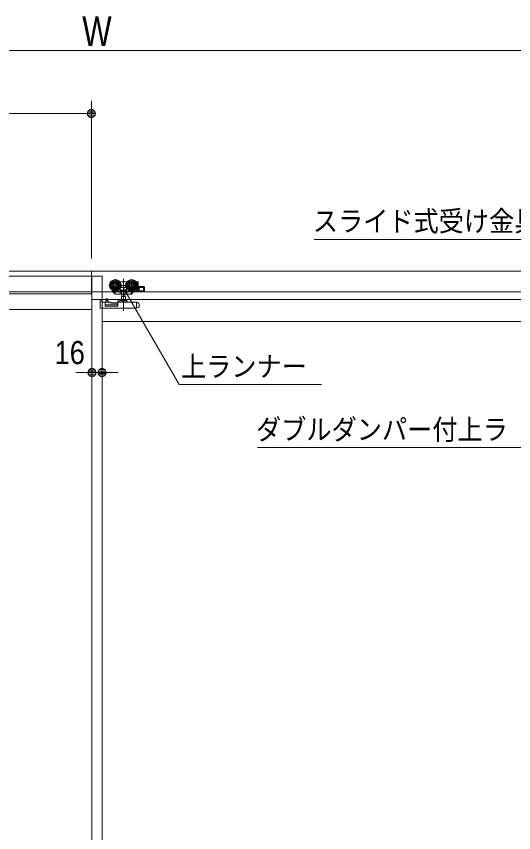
# Model space of a CAD drawing. Units: millimetres, scale not verified. Extents: x -6062 to 6062, y -3045 to 3045.
# Drawn here: x -3424 to -2634, y -391 to 904 of the extents above; entities that cross this region are included whole.
import ezdxf
from ezdxf.enums import TextEntityAlignment as Align

# ---------------------------------------------------------------- set-up
doc = ezdxf.new("R2010")
doc.units = ezdxf.units.MM
doc.header["$LTSCALE"] = 20
for name, color, linetype, lineweight in [('0-0_2寸法-2', 7, 'Continuous', 9), ('0-1_0', 7, 'Continuous', 9), ('0-2_2寸法-1', 7, 'Continuous', 9), ('0-3_2寸法-3', 7, 'Continuous', 9), ('0-4_3一般', 7, 'Continuous', 9)]:
    doc.layers.add(name, color=color, linetype=linetype, lineweight=lineweight)
doc.styles.add('ＭＳ ゴシック', font='')
doc.styles.add('ＭＳ Ｐゴシック', font='')
doc.styles.get('ＭＳ ゴシック').set_extended_font_data('MS Gothic')
doc.styles.get('ＭＳ Ｐゴシック').set_extended_font_data('MS PGothic')

# ---------------------------------------------------------------- blocks, each defined once
blk = doc.blocks.new('_Dot')
at = {"layer": '0-1_0'}
for p, q in [((-10, 0), (-20, 0)), ((9.78, 2), (-9.78, 2)), ((7.99, 6), (-7.99, 6)), ((9.16, -3.98), (-9.16, -3.98)), ((6, -7.98), (-6, -7.98))]:
    blk.add_line(p, q, dxfattribs=at)
for points in [[(10, 0), (9.92, 1.25), (9.69, 2.49), (9.3, 3.68), (8.76, 4.82), (8.09, 5.88), (7.29, 6.85), (6.37, 7.71), (5.36, 8.44), (4.26, 9.05), (3.09, 9.51), (1.87, 9.82), (0.63, 9.98), (-0.63, 9.98), (-1.87, 9.82), (-3.09, 9.51), (-4.26, 9.05), (-5.36, 8.44), (-6.37, 7.71), (-7.29, 6.85), (-8.09, 5.88), (-8.76, 4.82), (-9.3, 3.68), (-9.69, 2.49), (-9.92, 1.25), (-10, 0), (0, 0)], [(-10, 0), (-9.92, -1.25), (-9.69, -2.49), (-9.3, -3.68), (-8.76, -4.82), (-8.09, -5.88), (-7.29, -6.85), (-6.37, -7.71), (-5.36, -8.44), (-4.26, -9.05), (-3.09, -9.51), (-1.87, -9.82), (-0.63, -9.98), (0.63, -9.98), (1.87, -9.82), (3.09, -9.51), (4.26, -9.05), (5.36, -8.44), (6.37, -7.71), (7.29, -6.85), (8.09, -5.88), (8.76, -4.82), (9.3, -3.68), (9.69, -2.49), (9.92, -1.25), (10, 0), (0, 0)]]:
    blk.add_lwpolyline(points, close=True, dxfattribs=at)
blk = doc.blocks.new('グループ-34')
at = {"layer": '0-4_3一般'}
blk.add_line((-55696.5, 10000), (-4456.5, 10000), dxfattribs=at)
blk = doc.blocks.new('グループ-35')
at = {"layer": '0-4_3一般'}
for p, q in [((-54000, 9840), (-30000, 9840)), ((-30320, 9840), (-30320, -37000)), ((-30000, 9840), (-30000, -37000)), ((-29582, 9750), (-29582, 9354)), ((-29439.5, 9662), (-29422, 9662)), ((-29422, 9662), (-29222, 9662)), ((-29422, 9659.3), (-29422, 9662)), ((-29422, 9654.4), (-29422, 9659.3)), ((-29422, 9634.4), (-29422, 9654.4)), ((-29322, 9758.4), (-29322, 8738.4)), ((-29222, 9662), (-29204.5, 9662)), ((-29222, 9662), (-29222, 9659.3)), ((-29222, 9659.3), (-29222, 9654.4)), ((-29222, 9654.4), (-29222, 9634.4)), ((-29062, 9750), (-29062, 9354)), ((-28919.5, 9662), (-28862, 9662)), ((-28900.8, 9632), (-28894, 9632)), ((-28884, 9622), (-28884, 9578.7)), ((-28852, 9352), (-28852, 9652)), ((-6330, 9340), (-54000, 9340)), ((-29384, 9552), (-29780, 9552)), ((-29687.5, 9406.1), (-29691, 9403.9)), ((-29648.8, 9366.5), (-29665.8, 9392.7)), ((-29394, 9362), (-29640.4, 9362)), ((-29634, 9362), (-29600.8, 9310.9)), ((-29522.2, 9362), (-29600.8, 9310.9)), ((-29431.8, 9452.4), (-29432, 9452.5)), ((-29422, 9398), (-29432, 9398)), ((-29425.9, 9362), (-29425.9, 9282)), ((-29422, 9398), (-29422, 9449.5)), ((-29393.5, 9362), (-29394, 9362)), ((-29378.2, 9372), (-29378.2, 9282)), ((-29265.8, 9282), (-29265.8, 9372)), ((-29265.7, 9371.5), (-29265.8, 9372)), ((-28864, 9552), (-29260, 9552)), ((-29039.3, 9362), (-29250, 9362)), ((-29222, 9449.5), (-29222, 9398)), ((-29218.1, 9362), (-29218.1, 9282)), ((-29212.2, 9452.4), (-29212, 9452.5)), ((-29033.9, 9362), (-29085.8, 9282)), ((-29011.1, 9342), (-29053.6, 9276.5)), ((-29033.9, 9362), (-29027.4, 9372)), ((-29011.1, 9362), (-29033.9, 9362)), ((-29024.9, 9375.8), (-29027.4, 9372)), ((-29001.1, 9342), (-29023, 9342)), ((-29011.1, 9352), (-29011.1, 9362)), ((-28978.2, 9392.7), (-28991.6, 9372)), ((-28991.6, 9372), (-28882, 9372)), ((-28882, 9412), (-28948.9, 9412)), ((-28894, 9442), (-28919.5, 9442)), ((-28884, 9525.2), (-28884, 9452)), ((-28882, 9372), (-28882, 9412)), ((-28852, 9342), (-28672, 9342)), ((-28672, 9512), (-28832, 9512)), ((-28822, 9482), (-28822, 9372)), ((-28682, 9482), (-28822, 9482)), ((-28822, 9372), (-28682, 9372)), ((-28818.4, 9372), (-28818.4, 9482)), ((-28682, 9372), (-28682, 9482)), ((-28652, 9492), (-28652, 9362)), ((-30064, 9084), (-30062, 9084)), ((-30064, 9074), (-30064, 9084)), ((-30064, 9074), (-30064, 8860)), ((-30062, 9086), (-30002, 9086)), ((-30062, 8826), (-30062, 9086)), ((-30000, -36740), (-30000, 9100)), ((-29878, 9122.8), (-29878, 9124.4)), ((-29878, 9124.4), (-29878, 9124.4)), ((-29878, 9116), (-29878, 9122.8)), ((-29878, 9062.3), (-29878, 9116)), ((-29838, 9124.7), (-29877.6, 9124.7)), ((-29837.6, 9124.7), (-29838, 9124.7)), ((-29825.4, 9118.6), (-29825.7, 9119.2)), ((-29818, 9092), (-29818, 9040.2)), ((-29625.6, 9303.3), (-29613, 9311.4)), ((-29601.2, 9311.1), (-29600.8, 9310.9)), ((-29420, 9272), (-29576.6, 9272)), ((-29420.3, 9272), (-29420, 9272)), ((-29375.7, 9272), (-29420, 9272)), ((-29410, 9080), (-29234, 9080)), ((-29259, 9190), (-29385, 9190)), ((-29385, 9190), (-29385, 9080)), ((-29375.9, 9272.1), (-29375.7, 9272)), ((-29371.5, 9272), (-29371.5, 9190)), ((-29272.5, 9190), (-29272.5, 9272)), ((-29268.1, 9272.1), (-29268.3, 9272)), ((-29259, 9080), (-29259, 9190)), ((-29097.8, 9272), (-29224, 9272)), ((-29223.7, 9272), (-29224, 9272)), ((-29097.8, 9272), (-29092.3, 9272)), ((-29092.3, 9272), (-29085.8, 9282)), ((-29062, 9272), (-29092.3, 9272)), ((-30062, 8826), (-28902, 8826)), ((-29902, 8888), (-29902, 8996)), ((-29502, 8926), (-29902, 8926)), ((-29502, 8888), (-29902, 8888)), ((-29878, 9062.3), (-29848, 9059.1)), ((-29878, 9002), (-29878, 9062.3)), ((-29519.9, 8963.7), (-29878, 9002)), ((-29848, 9059.1), (-29798, 9027.6)), ((-29798, 9027.6), (-29502, 8996)), ((-29502, 9026), (-29502, 9046)), ((-29502, 9026), (-29502, 9006)), ((-29502, 8888), (-29502, 9006)), ((-29492, 9056), (-29375.3, 9056)), ((-29492, 9016), (-28903.8, 9016)), ((-29268.7, 9056), (-29375.3, 9056)), ((-29268.7, 9056), (-29212, 9056)), ((-29202, 9046), (-29202, 9026)), ((-28902, 9006.3), (-28902, 9006)), ((-28902, 9006), (-28902, 8826)), ((-28902, 8826), (-28882.6, 8833.3)), ((-28900.3, 9015.3), (-28892.5, 9012.4)), ((-28882.6, 9008.7), (-28892.5, 9012.4)), ((-28882.6, 9008.7), (-28873.9, 9005.4)), ((-28847.4, 8846.5), (-28882.6, 8833.3)), ((-28822, 8860), (-28847.4, 8860)), ((-28847.4, 8860), (-28847.4, 8846.5)), ((-28822, 8930.5), (-28822, 8860)), ((-53680, 8780), (-30320, 8780)), ((-30000, 8400), (-6640, 8400))]:
    blk.add_line(p, q, dxfattribs=at)
for points in [[(-53990, 9860), (-53990, 10000), (-6330, 10000), (-6330, 9340)], [(-29625.6, 9303.3), (-29675.5, 9380.1), (-29691, 9403.9)], [(-29593.3, 9281.1), (-29611.7, 9309.4), (-29648.8, 9366.5)], [(-29422, 9449.5), (-29422.3, 9449.6), (-29422.5, 9449.7), (-29422.8, 9449.7), (-29423, 9449.8), (-29423.3, 9449.9), (-29423.5, 9449.9), (-29423.8, 9450), (-29424, 9450.1), (-29424.3, 9450.2), (-29424.5, 9450.2), (-29424.8, 9450.3), (-29425, 9450.4), (-29425.3, 9450.5), (-29425.5, 9450.5), (-29425.8, 9450.6), (-29426, 9450.7), (-29426.3, 9450.8), (-29426.5, 9450.8), (-29426.8, 9450.9), (-29427, 9451), (-29427.3, 9451.1), (-29427.5, 9451.1), (-29427.8, 9451.2), (-29428, 9451.3), (-29428.3, 9451.4), (-29428.5, 9451.4), (-29428.8, 9451.5), (-29429, 9451.6), (-29429.3, 9451.7), (-29429.5, 9451.7), (-29429.8, 9451.8), (-29430, 9451.9), (-29430.3, 9452), (-29430.5, 9452), (-29430.8, 9452.1), (-29431, 9452.2), (-29431.3, 9452.3), (-29431.5, 9452.3), (-29431.8, 9452.4)], [(-29212, 9398), (-29222, 9398), (-29422, 9398)], [(-29378.2, 9372), (-29378.3, 9371.5), (-29378.4, 9371), (-29378.5, 9370.5), (-29378.6, 9370.1), (-29378.8, 9369.6), (-29378.9, 9369.2), (-29379.1, 9368.8), (-29379.3, 9368.4), (-29379.6, 9368), (-29379.8, 9367.6), (-29380.1, 9367.2), (-29380.4, 9366.9), (-29380.8, 9366.5), (-29381.1, 9366.2), (-29381.5, 9365.9), (-29381.9, 9365.6), (-29382.4, 9365.3), (-29382.8, 9365), (-29383.3, 9364.8), (-29383.8, 9364.5), (-29384.3, 9364.3), (-29384.8, 9364.1), (-29385.3, 9363.9), (-29385.9, 9363.7), (-29386.4, 9363.5), (-29386.9, 9363.3), (-29387.4, 9363.1), (-29387.9, 9363), (-29388.4, 9362.8), (-29388.9, 9362.7), (-29389.4, 9362.6), (-29389.9, 9362.5), (-29390.4, 9362.4), (-29391, 9362.3), (-29391.5, 9362.2), (-29392, 9362.1), (-29392.5, 9362.1), (-29393, 9362), (-29393.5, 9362)], [(-29250, 9362), (-29250.5, 9362), (-29251, 9362), (-29251.5, 9362.1), (-29252, 9362.1), (-29252.5, 9362.2), (-29253, 9362.3), (-29253.6, 9362.4), (-29254.1, 9362.5), (-29254.6, 9362.6), (-29255.1, 9362.7), (-29255.6, 9362.8), (-29256.1, 9363), (-29256.6, 9363.1), (-29257.1, 9363.3), (-29257.6, 9363.5), (-29258.1, 9363.7), (-29258.7, 9363.9), (-29259.2, 9364.1), (-29259.7, 9364.3), (-29260.2, 9364.5), (-29260.7, 9364.8), (-29261.2, 9365), (-29261.6, 9365.3), (-29262.1, 9365.6), (-29262.5, 9365.9), (-29262.9, 9366.2), (-29263.2, 9366.5), (-29263.6, 9366.9), (-29263.9, 9367.2), (-29264.2, 9367.6), (-29264.4, 9368), (-29264.7, 9368.4), (-29264.9, 9368.8), (-29265.1, 9369.2), (-29265.2, 9369.6), (-29265.4, 9370.1), (-29265.5, 9370.5), (-29265.6, 9371), (-29265.7, 9371.5)], [(-29222, 9449.5), (-29221.7, 9449.6), (-29221.5, 9449.7), (-29221.2, 9449.7), (-29221, 9449.8), (-29220.7, 9449.9), (-29220.5, 9449.9), (-29220.2, 9450), (-29220, 9450.1), (-29219.7, 9450.2), (-29219.5, 9450.2), (-29219.2, 9450.3), (-29219, 9450.4), (-29218.7, 9450.5), (-29218.5, 9450.5), (-29218.2, 9450.6), (-29218, 9450.7), (-29217.7, 9450.8), (-29217.5, 9450.8), (-29217.2, 9450.9), (-29217, 9451), (-29216.7, 9451.1), (-29216.5, 9451.1), (-29216.2, 9451.2), (-29216, 9451.3), (-29215.7, 9451.4), (-29215.5, 9451.4), (-29215.2, 9451.5), (-29215, 9451.6), (-29214.7, 9451.7), (-29214.5, 9451.7), (-29214.2, 9451.8), (-29214, 9451.9), (-29213.7, 9452), (-29213.5, 9452), (-29213.2, 9452.1), (-29213, 9452.2), (-29212.7, 9452.3), (-29212.5, 9452.3), (-29212.2, 9452.4)], [(-28852, 9352), (-28852, 9342), (-29001.1, 9342)], [(-30320, -36740), (-30320, 9100), (-6320, 9100)], [(-29922, 9016), (-30002, 9016), (-30002, 9086)], [(-29877.6, 9124.7), (-29877.7, 9124.7), (-29877.7, 9124.7), (-29877.7, 9124.7), (-29877.7, 9124.7), (-29877.7, 9124.7), (-29877.7, 9124.7), (-29877.7, 9124.7), (-29877.7, 9124.7), (-29877.8, 9124.7), (-29877.8, 9124.7), (-29877.8, 9124.7), (-29877.8, 9124.6), (-29877.8, 9124.6), (-29877.8, 9124.6), (-29877.8, 9124.6), (-29877.8, 9124.6), (-29877.8, 9124.6), (-29877.9, 9124.6), (-29877.9, 9124.6), (-29877.9, 9124.6), (-29877.9, 9124.6), (-29877.9, 9124.6), (-29877.9, 9124.6), (-29877.9, 9124.6), (-29877.9, 9124.6), (-29877.9, 9124.5), (-29877.9, 9124.5), (-29877.9, 9124.5), (-29878, 9124.5), (-29878, 9124.5), (-29878, 9124.5), (-29878, 9124.5), (-29878, 9124.5), (-29878, 9124.5), (-29878, 9124.4), (-29878, 9124.4), (-29878, 9124.4), (-29878, 9124.4), (-29878, 9124.4)], [(-29825.8, 9119.2), (-29825.9, 9119.5), (-29826.1, 9119.8), (-29826.3, 9120.1), (-29826.5, 9120.4), (-29826.7, 9120.6), (-29826.9, 9120.9), (-29827.1, 9121.1), (-29827.3, 9121.4), (-29827.6, 9121.6), (-29827.8, 9121.8), (-29828.1, 9122), (-29828.3, 9122.2), (-29828.6, 9122.4), (-29828.9, 9122.6), (-29829.2, 9122.8), (-29829.5, 9122.9), (-29829.9, 9123.1), (-29830.2, 9123.2), (-29830.5, 9123.3), (-29830.9, 9123.4), (-29831.3, 9123.5), (-29831.6, 9123.6), (-29832, 9123.7), (-29832.3, 9123.8), (-29832.7, 9123.9), (-29833, 9124), (-29833.4, 9124.1), (-29833.8, 9124.2), (-29834.1, 9124.2), (-29834.5, 9124.3), (-29834.8, 9124.3), (-29835.2, 9124.4), (-29835.5, 9124.5), (-29835.9, 9124.5), (-29836.2, 9124.5), (-29836.6, 9124.6), (-29836.9, 9124.6), (-29837.3, 9124.6), (-29837.6, 9124.7)], [(-29818.1, 9092.1), (-29818.1, 9092.8), (-29818.2, 9093.5), (-29818.2, 9094.2), (-29818.2, 9094.9), (-29818.3, 9095.6), (-29818.3, 9096.3), (-29818.4, 9097), (-29818.4, 9097.8), (-29818.5, 9098.5), (-29818.6, 9099.2), (-29818.7, 9099.9), (-29818.8, 9100.6), (-29819, 9101.3), (-29819.1, 9102), (-29819.3, 9102.7), (-29819.4, 9103.4), (-29819.6, 9104), (-29819.8, 9104.7), (-29819.9, 9105.4), (-29820.1, 9106.1), (-29820.3, 9106.8), (-29820.6, 9107.5), (-29820.8, 9108.2), (-29821, 9108.9), (-29821.3, 9109.5), (-29821.5, 9110.2), (-29821.7, 9110.9), (-29822, 9111.5), (-29822.3, 9112.2), (-29822.6, 9112.8), (-29822.8, 9113.5), (-29823.1, 9114.1), (-29823.4, 9114.8), (-29823.7, 9115.4), (-29824.1, 9116.1), (-29824.4, 9116.7), (-29824.7, 9117.3), (-29825, 9118), (-29825.4, 9118.6)], [(-29611.7, 9309.4), (-29611.9, 9309.7), (-29612, 9310), (-29612.1, 9310.2), (-29612.2, 9310.5), (-29612.2, 9310.7), (-29612.2, 9311), (-29612.2, 9311.2), (-29612.2, 9311.4), (-29612.1, 9311.5), (-29612, 9311.7), (-29611.8, 9311.8), (-29611.6, 9312), (-29611.4, 9312.1), (-29611.1, 9312.2), (-29610.8, 9312.2), (-29610.5, 9312.3), (-29610.2, 9312.3), (-29609.8, 9312.4), (-29609.4, 9312.4), (-29608.9, 9312.4), (-29608.5, 9312.3), (-29608, 9312.3), (-29607.5, 9312.3), (-29607.1, 9312.2), (-29606.7, 9312.2), (-29606.2, 9312.1), (-29605.8, 9312.1), (-29605.4, 9312), (-29605, 9312), (-29604.6, 9311.9), (-29604.2, 9311.8), (-29603.8, 9311.8), (-29603.4, 9311.7), (-29603, 9311.6), (-29602.6, 9311.5), (-29602.2, 9311.4), (-29601.9, 9311.3), (-29601.5, 9311.2), (-29601.2, 9311.1)], [(-29425.9, 9282), (-29425.9, 9281.7), (-29425.9, 9281.3), (-29425.8, 9281), (-29425.8, 9280.7), (-29425.7, 9280.4), (-29425.7, 9280.1), (-29425.6, 9279.8), (-29425.6, 9279.4), (-29425.5, 9279.1), (-29425.4, 9278.8), (-29425.4, 9278.5), (-29425.3, 9278.2), (-29425.2, 9277.9), (-29425.1, 9277.6), (-29425, 9277.3), (-29424.9, 9276.9), (-29424.8, 9276.6), (-29424.7, 9276.3), (-29424.6, 9276), (-29424.4, 9275.7), (-29424.3, 9275.4), (-29424.2, 9275.1), (-29424, 9274.8), (-29423.8, 9274.6), (-29423.7, 9274.3), (-29423.5, 9274.1), (-29423.3, 9273.8), (-29423.1, 9273.6), (-29422.9, 9273.4), (-29422.7, 9273.2), (-29422.5, 9273), (-29422.2, 9272.9), (-29422, 9272.7), (-29421.7, 9272.6), (-29421.5, 9272.4), (-29421.2, 9272.3), (-29420.9, 9272.2), (-29420.6, 9272.1), (-29420.3, 9272)], [(-29378.2, 9282), (-29378.2, 9281.7), (-29378.2, 9281.4), (-29378.2, 9281.2), (-29378.2, 9280.9), (-29378.2, 9280.6), (-29378.2, 9280.3), (-29378.2, 9280.1), (-29378.2, 9279.8), (-29378.2, 9279.5), (-29378.2, 9279.2), (-29378.2, 9278.9), (-29378.2, 9278.7), (-29378.2, 9278.4), (-29378.2, 9278.1), (-29378.1, 9277.8), (-29378.1, 9277.5), (-29378.1, 9277.2), (-29378.1, 9276.9), (-29378.1, 9276.7), (-29378.1, 9276.4), (-29378.1, 9276.1), (-29378.1, 9275.8), (-29378, 9275.5), (-29378, 9275.3), (-29377.9, 9275), (-29377.9, 9274.7), (-29377.8, 9274.5), (-29377.7, 9274.3), (-29377.6, 9274), (-29377.5, 9273.8), (-29377.3, 9273.6), (-29377.2, 9273.4), (-29377, 9273.2), (-29376.9, 9273), (-29376.7, 9272.8), (-29376.5, 9272.6), (-29376.3, 9272.4), (-29376.1, 9272.3), (-29375.9, 9272.1)], [(-29224, 9272), (-29268.3, 9272), (-29375.7, 9272)], [(-29265.8, 9282), (-29265.8, 9281.7), (-29265.8, 9281.4), (-29265.8, 9281.2), (-29265.8, 9280.9), (-29265.8, 9280.6), (-29265.8, 9280.3), (-29265.8, 9280.1), (-29265.8, 9279.8), (-29265.8, 9279.5), (-29265.8, 9279.2), (-29265.8, 9278.9), (-29265.8, 9278.7), (-29265.8, 9278.4), (-29265.8, 9278.1), (-29265.9, 9277.8), (-29265.9, 9277.5), (-29265.9, 9277.2), (-29265.9, 9276.9), (-29265.9, 9276.7), (-29265.9, 9276.4), (-29265.9, 9276.1), (-29265.9, 9275.8), (-29266, 9275.5), (-29266, 9275.3), (-29266.1, 9275), (-29266.1, 9274.7), (-29266.2, 9274.5), (-29266.3, 9274.3), (-29266.4, 9274), (-29266.5, 9273.8), (-29266.7, 9273.6), (-29266.8, 9273.4), (-29267, 9273.2), (-29267.1, 9273), (-29267.3, 9272.8), (-29267.5, 9272.6), (-29267.7, 9272.4), (-29267.9, 9272.3), (-29268.1, 9272.1)], [(-29218.1, 9282), (-29218.1, 9281.7), (-29218.1, 9281.3), (-29218.2, 9281), (-29218.2, 9280.7), (-29218.3, 9280.4), (-29218.3, 9280.1), (-29218.4, 9279.8), (-29218.4, 9279.4), (-29218.5, 9279.1), (-29218.6, 9278.8), (-29218.6, 9278.5), (-29218.7, 9278.2), (-29218.8, 9277.9), (-29218.9, 9277.6), (-29219, 9277.3), (-29219.1, 9276.9), (-29219.2, 9276.6), (-29219.3, 9276.3), (-29219.4, 9276), (-29219.6, 9275.7), (-29219.7, 9275.4), (-29219.8, 9275.1), (-29220, 9274.8), (-29220.2, 9274.6), (-29220.3, 9274.3), (-29220.5, 9274.1), (-29220.7, 9273.8), (-29220.9, 9273.6), (-29221.1, 9273.4), (-29221.3, 9273.2), (-29221.5, 9273), (-29221.8, 9272.9), (-29222, 9272.7), (-29222.3, 9272.6), (-29222.5, 9272.4), (-29222.8, 9272.3), (-29223.1, 9272.2), (-29223.4, 9272.1), (-29223.7, 9272)], [(-30064, 8860), (-30063.4, 8853.7), (-30062, 8848.8)], [(-28892.5, 9012.4), (-28892.8, 9012.3), (-28893.1, 9012.2), (-28893.4, 9012.1), (-28893.7, 9012), (-28894, 9012), (-28894.3, 9011.8), (-28894.6, 9011.7), (-28894.9, 9011.6), (-28895.2, 9011.5), (-28895.5, 9011.4), (-28895.8, 9011.3), (-28896.1, 9011.2), (-28896.4, 9011.1), (-28896.7, 9011), (-28897, 9010.9), (-28897.3, 9010.7), (-28897.6, 9010.6), (-28897.9, 9010.5), (-28898.2, 9010.4), (-28898.5, 9010.2), (-28898.8, 9010.1), (-28899.1, 9010), (-28899.4, 9009.8), (-28899.6, 9009.7), (-28899.9, 9009.5), (-28900.1, 9009.3), (-28900.4, 9009.2), (-28900.6, 9009), (-28900.8, 9008.8), (-28900.9, 9008.5), (-28901.1, 9008.3), (-28901.3, 9008.1), (-28901.4, 9007.9), (-28901.5, 9007.6), (-28901.6, 9007.4), (-28901.7, 9007.1), (-28901.8, 9006.8), (-28901.9, 9006.6), (-28902, 9006.3)]]:
    blk.add_lwpolyline(points, dxfattribs=at)
blk.add_lwpolyline([(-30340, 10000), (-30340, 9280), (-53640, 9280), (-53640, 10000)], close=True, dxfattribs=at)
for centre, radius in [((-29582, 9552), 180), ((-29582, 9552), 160), ((-29582, 9552), 130), ((-29582, 9552), 126), ((-29582, 9552), 104), ((-29582, 9552), 74), ((-29582, 9552), 60), ((-29062, 9552), 180), ((-29062, 9552), 160), ((-29062, 9552), 130), ((-29062, 9552), 126), ((-29062, 9552), 104), ((-29062, 9552), 74), ((-29062, 9552), 60)]:
    blk.add_circle(centre, radius, dxfattribs=at)
for centre, radius, start, end in [((-29582, 9552), 190, 327.3631, 32.6369), ((-29062, 9552), 190, 147.3631, 212.6369), ((-28894, 9622), 10, 0, 90), ((-28862, 9652), 10, 0, 90), ((-29640.4, 9372), 10, 213, 270), ((-29039.3, 9372), 10, 270, 327), ((-29001.1, 9352), 10, 180, 270), ((-28904, 9462), 20, 270, 0), ((-28894, 9452), 10, 270, 0), ((-28832, 9532), 20, 180, 270), ((-28672, 9492), 20, 0, 90), ((-28672, 9362), 20, 270, 0), ((-29576.6, 9292), 20, 213, 270), ((-29410, 9068), 12, 90, 180), ((-29410, 9068), 12, 180, 270), ((-29234, 9068), 12, 0, 90), ((-29234, 9068), 12, 270, 0), ((-29097.8, 9282), 10, 270, 327), ((-29062, 9282), 10, 270, 327), ((-29922, 8996), 20, 0, 90), ((-29522, 8943.8), 20, 0, 83.89836), ((-29492, 9046), 10, 90, 180), ((-29492, 9006), 10, 90, 180), ((-29212, 9046), 10, 0, 90), ((-29192, 9026), 10, 180, 270), ((-28903.8, 9006), 10, 69.44395, 90), ((-28902, 8930.5), 80, 0, 69.44395)]:
    blk.add_arc(centre, radius, start, end, dxfattribs=at)
blk = doc.blocks.new('グループ-36')
at = {"layer": '0-4_3一般'}
for name in ['グループ-34', 'グループ-35']:
    blk.add_blockref(name, (0, 0), dxfattribs=at)

msp = doc.modelspace()

# ---------------------------------------------------------------- linework, layer by layer
at = {"layer": '0-0_2寸法-2'}
for p, q in [((-3303.5, 359), (-3303.3, 359)), ((-3287.5, 358), (-3287.5, 359)), ((-3316.21, 339), (-3328.92, 339)), ((-3303.5, 339), (-3287.5, 339)), ((-3274.79, 339), (-3262.08, 339))]:
    msp.add_line(p, q, dxfattribs=at)
at = {"layer": '0-2_2寸法-1'}
for p, q in [((-2109.21, 850), (-4481.79, 850)), ((-3304.5, 520), (-3304.5, 770)), ((-3317.21, 750), (-4456.79, 750))]:
    msp.add_line(p, q, dxfattribs=at)
at = {"layer": '0-3_2寸法-3'}
for p, q in [((-3248.71, 473.83), (-3258.49, 473.83)), ((-3249.6, 469.83), (-3257.6, 469.83)), ((-3253.43, 477.83), (-3253.77, 477.83)), ((-3253.43, 477.83), (-3253.77, 477.83))]:
    msp.add_line(p, q, dxfattribs=at)
for points in [[(-2951.13, 550), (-2349.21, 550), (-2176, 650)], [(-2939.44, 320), (-3165.36, 320), (-3253.6, 472.84)], [(-3041.06, 220), (-2442.22, 220), (-2295.98, 473.3)]]:
    msp.add_lwpolyline(points, dxfattribs=at)
msp.add_circle((-3253.6, 472.84), 5.01, dxfattribs=at)
msp.add_circle((-3253.6, 472.84), 5.01, dxfattribs=at)

# ---------------------------------------------------------------- block references
at = {"layer": '0-0_2寸法-2', "xscale": 0.6356201, "yscale": 0.6356201}
msp.add_blockref('_Dot', (-3303.5, 339), dxfattribs=at)
at = {"layer": '0-0_2寸法-2', "xscale": 0.6356201, "yscale": 0.6356201, "rotation": 180}
msp.add_blockref('_Dot', (-3287.5, 339), dxfattribs=at)
at = {"layer": '0-2_2寸法-1', "xscale": 0.6356201, "yscale": 0.6356201}
msp.add_blockref('_Dot', (-3304.5, 750), dxfattribs=at)
at = {"layer": '0-4_3一般', "xscale": 0.05, "yscale": 0.05}
msp.add_blockref('グループ-36', (-1787.5, 0), dxfattribs=at)

# ---------------------------------------------------------------- texts
at = {"layer": '0-0_2寸法-2', "style": 'ＭＳ Ｐゴシック', "width": 0.9}
msp.add_text('16', height=36.66, dxfattribs=at).set_placement((-3362.83, 341.48), align=Align.BOTTOM_LEFT)
at = {"layer": '0-2_2寸法-1', "style": 'ＭＳ Ｐゴシック', "width": 0.8}
msp.add_text('W', height=47.21, dxfattribs=at).set_placement((-3318.96, 842.93), align=Align.BOTTOM_LEFT)
at = {"layer": '0-3_2寸法-3', "style": 'ＭＳ ゴシック', "width": 0.9}
for s, p in [('スライド式受け金具取付位置', (-2953.06, 553.34)), ('上ランナー', (-3162.33, 322.77)), ('ダブルダンパー付上ラ', (-3043.16, 222.77))]:
    msp.add_text(s, height=32.55, dxfattribs=at).set_placement(p, align=Align.BOTTOM_LEFT)

doc.saveas('drawing.dxf')
